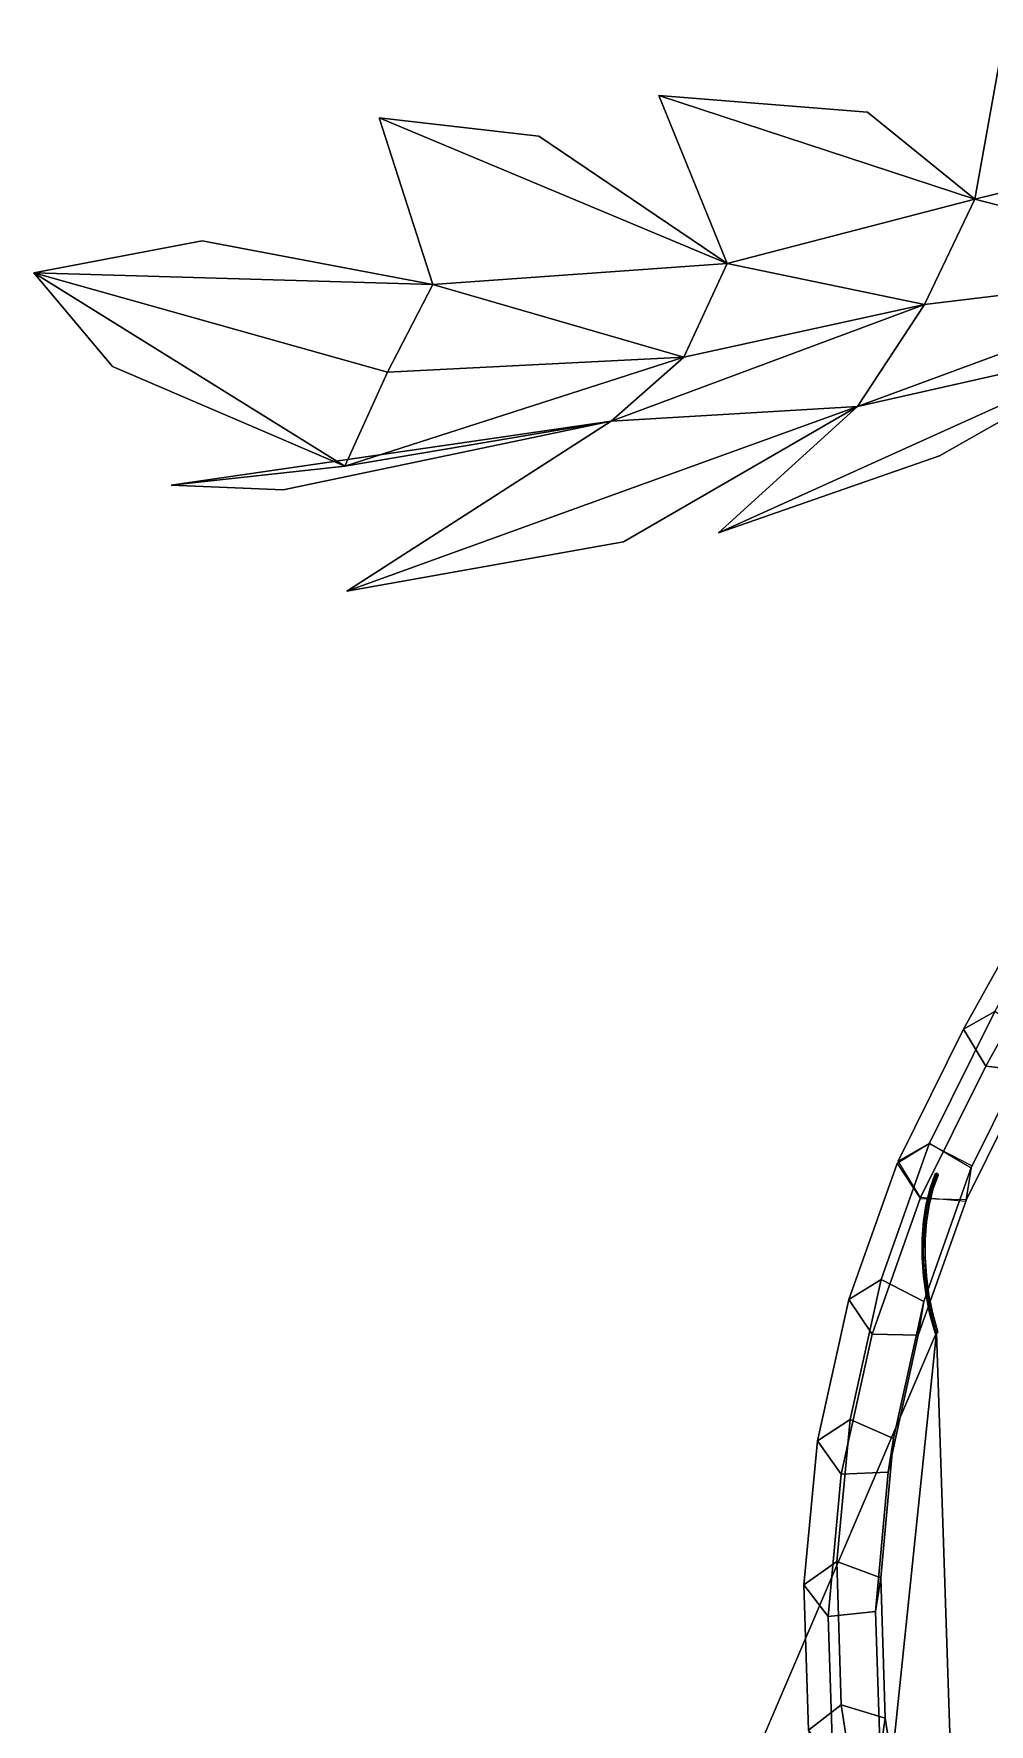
# Model space of a CAD drawing. Header units: metres. Extents: x -349 to 464, y -383 to 362.
# Drawn here: x -237.3 to -205.4, y -20.1 to 36.3 of the extents above; entities that cross this region are included whole.
import ezdxf

# ---------------------------------------------------------------- set-up
doc = ezdxf.new("R2010")
doc.units = ezdxf.units.M

msp = doc.modelspace()

# ---------------------------------------------------------------- linework, layer by layer
at = {"layer": 'Breeder_Leaf', "color": 3}
for points in [[(-205.8548, 30.8079, 238.2844), (-204.8697, 36.3344, 230.1641), (-196.0719, 33.2188, 242.6479)], [(-205.8548, 30.8079, 238.2844), (-196.0719, 33.2188, 242.6479), (-204.8697, 36.3344, 230.1641)], [(-214.1276, 28.6637, 234.9487), (-216.4101, 34.2789, 223.7816), (-205.8548, 30.8079, 238.2844)], [(-214.1276, 28.6637, 234.9487), (-205.8548, 30.8079, 238.2844), (-216.4101, 34.2789, 223.7816)], [(-216.4101, 34.2789, 223.7816), (-209.4409, 33.7182, 229.8012), (-205.8548, 30.8079, 238.2844)], [(-216.4101, 34.2789, 223.7816), (-205.8548, 30.8079, 238.2844), (-209.4409, 33.7182, 229.8012)], [(-223.9554, 27.9617, 231.6003), (-225.7527, 33.5294, 225.3691), (-214.1276, 28.6637, 234.9487)], [(-223.9554, 27.9617, 231.6003), (-214.1276, 28.6637, 234.9487), (-225.7527, 33.5294, 225.3691)], [(-225.7527, 33.5294, 225.3691), (-220.42, 32.9189, 227.5728), (-214.1276, 28.6637, 234.9487)], [(-225.7527, 33.5294, 225.3691), (-214.1276, 28.6637, 234.9487), (-220.42, 32.9189, 227.5728)], [(-197.1182, 28.5532, 248.7116), (-205.8548, 30.8079, 238.2844), (-196.0719, 33.2188, 242.6479)], [(-197.1182, 28.5532, 248.7116), (-196.0719, 33.2188, 242.6479), (-205.8548, 30.8079, 238.2844)], [(-207.5368, 27.2954, 243.8557), (-214.1276, 28.6637, 234.9487), (-205.8548, 30.8079, 238.2844)], [(-207.5368, 27.2954, 243.8557), (-205.8548, 30.8079, 238.2844), (-214.1276, 28.6637, 234.9487)], [(-197.1182, 28.5532, 248.7116), (-207.5368, 27.2954, 243.8557), (-205.8548, 30.8079, 238.2844)], [(-197.1182, 28.5532, 248.7116), (-205.8548, 30.8079, 238.2844), (-207.5368, 27.2954, 243.8557)], [(-237.2874, 28.3468, 233.3838), (-231.6693, 29.4237, 231.2818), (-223.9554, 27.9617, 231.6003)], [(-237.2874, 28.3468, 233.3838), (-223.9554, 27.9617, 231.6003), (-231.6693, 29.4237, 231.2818)], [(-226.8953, 21.8919, 240.2803), (-237.2874, 28.3468, 233.3838), (-225.4771, 25.0368, 235.9878)], [(-226.8953, 21.8919, 240.2803), (-225.4771, 25.0368, 235.9878), (-237.2874, 28.3468, 233.3838)], [(-226.8953, 21.8919, 240.2803), (-234.6628, 25.2264, 239.1568), (-237.2874, 28.3468, 233.3838)], [(-226.8953, 21.8919, 240.2803), (-237.2874, 28.3468, 233.3838), (-234.6628, 25.2264, 239.1568)], [(-225.4771, 25.0368, 235.9878), (-237.2874, 28.3468, 233.3838), (-223.9554, 27.9617, 231.6003)], [(-225.4771, 25.0368, 235.9878), (-223.9554, 27.9617, 231.6003), (-237.2874, 28.3468, 233.3838)], [(-215.5774, 25.5376, 239.8796), (-223.9554, 27.9617, 231.6003), (-214.1276, 28.6637, 234.9487)], [(-215.5774, 25.5376, 239.8796), (-214.1276, 28.6637, 234.9487), (-223.9554, 27.9617, 231.6003)], [(-207.5368, 27.2954, 243.8557), (-215.5774, 25.5376, 239.8796), (-214.1276, 28.6637, 234.9487)], [(-207.5368, 27.2954, 243.8557), (-214.1276, 28.6637, 234.9487), (-215.5774, 25.5376, 239.8796)], [(-200.4063, 26.0054, 254.6018), (-209.7759, 23.8898, 249.2894), (-197.1182, 28.5532, 248.7116)], [(-200.4063, 26.0054, 254.6018), (-197.1182, 28.5532, 248.7116), (-209.7759, 23.8898, 249.2894)], [(-209.7759, 23.8898, 249.2894), (-207.5368, 27.2954, 243.8557), (-197.1182, 28.5532, 248.7116)], [(-209.7759, 23.8898, 249.2894), (-197.1182, 28.5532, 248.7116), (-207.5368, 27.2954, 243.8557)], [(-215.5774, 25.5376, 239.8796), (-225.4771, 25.0368, 235.9878), (-223.9554, 27.9617, 231.6003)], [(-215.5774, 25.5376, 239.8796), (-223.9554, 27.9617, 231.6003), (-225.4771, 25.0368, 235.9878)], [(-209.7759, 23.8898, 249.2894), (-217.9988, 23.3981, 245.0535), (-207.5368, 27.2954, 243.8557)], [(-209.7759, 23.8898, 249.2894), (-207.5368, 27.2954, 243.8557), (-217.9988, 23.3981, 245.0535)], [(-217.9988, 23.3981, 245.0535), (-215.5774, 25.5376, 239.8796), (-207.5368, 27.2954, 243.8557)], [(-217.9988, 23.3981, 245.0535), (-207.5368, 27.2954, 243.8557), (-215.5774, 25.5376, 239.8796)], [(-200.4063, 26.0054, 254.6018), (-214.4147, 19.6644, 256.8702), (-209.7759, 23.8898, 249.2894)], [(-200.4063, 26.0054, 254.6018), (-209.7759, 23.8898, 249.2894), (-214.4147, 19.6644, 256.8702)], [(-200.4063, 26.0054, 254.6018), (-207.0381, 22.2424, 258.2272), (-214.4147, 19.6644, 256.8702)], [(-200.4063, 26.0054, 254.6018), (-214.4147, 19.6644, 256.8702), (-207.0381, 22.2424, 258.2272)], [(-217.9988, 23.3981, 245.0535), (-226.8953, 21.8919, 240.2803), (-215.5774, 25.5376, 239.8796)], [(-217.9988, 23.3981, 245.0535), (-215.5774, 25.5376, 239.8796), (-226.8953, 21.8919, 240.2803)], [(-226.8953, 21.8919, 240.2803), (-225.4771, 25.0368, 235.9878), (-215.5774, 25.5376, 239.8796)], [(-226.8953, 21.8919, 240.2803), (-215.5774, 25.5376, 239.8796), (-225.4771, 25.0368, 235.9878)], [(-209.7759, 23.8898, 249.2894), (-226.8339, 17.7157, 252.149), (-217.9988, 23.3981, 245.0535)], [(-209.7759, 23.8898, 249.2894), (-217.9988, 23.3981, 245.0535), (-226.8339, 17.7157, 252.149)], [(-209.7759, 23.8898, 249.2894), (-217.5928, 19.3668, 252.6649), (-226.8339, 17.7157, 252.149)], [(-209.7759, 23.8898, 249.2894), (-226.8339, 17.7157, 252.149), (-217.5928, 19.3668, 252.6649)], [(-217.9988, 23.3981, 245.0535), (-232.6978, 21.2577, 245.4559), (-226.8953, 21.8919, 240.2803)], [(-217.9988, 23.3981, 245.0535), (-226.8953, 21.8919, 240.2803), (-232.6978, 21.2577, 245.4559)], [(-217.9988, 23.3981, 245.0535), (-228.9592, 21.09688, 247.0336), (-232.6978, 21.2577, 245.4559)], [(-217.9988, 23.3981, 245.0535), (-232.6978, 21.2577, 245.4559), (-228.9592, 21.09688, 247.0336)], [(-212.8981, -20.4958, 226.3462), (-208.6275, -21.4113, 220.6084), (-207.1362, -7.05161, 216.9569)], [(-212.8981, -20.4958, 226.3462), (-207.1362, -7.05161, 216.9569), (-208.6275, -21.4113, 220.6084)], [(-207.1362, -7.05161, 216.9569), (-208.6275, -21.4113, 220.6084), (-206.5751, -24.1101, 213.6705)], [(-207.1362, -7.05161, 216.9569), (-206.5751, -24.1101, 213.6705), (-208.6275, -21.4113, 220.6084)]]:
    msp.add_3dface(points, dxfattribs=at)
at = {"layer": 'Breeder_Petiole', "color": 3}
for points in [[(-203.8331, 7.4023, 227.8802), (-206.2333, 3.08931, 223.2792), (-205.189, 3.6705, 222.1898), (-202.7981, 7.9669, 226.7733)], [(-203.1099, 6.1324, 228.6343), (-205.4947, 1.8449, 224.0606), (-206.2333, 3.08931, 223.2792), (-203.8331, 7.4023, 227.8802)], [(-201.6453, 5.9427, 227.9754), (-204.0117, 1.687, 223.4352), (-205.4947, 1.8449, 224.0606), (-203.1099, 6.1324, 228.6343)], [(-206.2333, 3.08931, 223.2792), (-208.422, -1.3237, 218.6676), (-207.3692, -0.7254, 217.5957), (-205.189, 3.6705, 222.1898)], [(-205.189, 3.6705, 222.1898), (-207.3692, -0.7254, 217.5957), (-205.985, -1.5509, 217.729), (-203.8239, 2.8088, 222.2857)], [(-205.4947, 1.8449, 224.0606), (-207.6693, -2.5419, 219.4762), (-208.422, -1.3237, 218.6676), (-206.2333, 3.08931, 223.2792)], [(-203.8239, 2.8088, 222.2857), (-205.985, -1.5509, 217.729), (-206.1694, -2.6672, 218.8846), (-204.0117, 1.687, 223.4352)], [(-204.0117, 1.687, 223.4352), (-206.1694, -2.6672, 218.8846), (-207.6693, -2.5419, 219.4762), (-205.4947, 1.8449, 224.0606)], [(-208.4567, -1.4066, 218.5852), (-210.0626, -5.9388, 213.9187), (-208.9866, -5.279, 212.9077), (-207.3807, -0.7468, 217.5741)], [(-207.3807, -0.7468, 217.5741), (-208.9866, -5.279, 212.9077), (-207.5634, -6.01376, 213.1315), (-205.9575, -1.4815, 217.7979)], [(-207.6787, -2.5705, 219.4479), (-209.2846, -7.1028, 214.7815), (-210.0626, -5.9388, 213.9187), (-208.4567, -1.4066, 218.5852)], [(-205.9575, -1.4815, 217.7979), (-207.5634, -6.01376, 213.1315), (-207.7465, -7.1344, 214.2829), (-206.1407, -2.6022, 218.9493)], [(-207.3517, -2.2237, 218.0813), (-207.483, -2.7507, 217.7293), (-207.4424, -2.7305, 217.6838), (-207.3103, -2.2015, 218.0368)], [(-207.3192, -2.2668, 218.1189), (-207.4488, -2.7873, 217.7713), (-207.483, -2.7507, 217.7293), (-207.3517, -2.2237, 218.0813)], [(-207.3103, -2.2015, 218.0368), (-207.4424, -2.7305, 217.6838), (-207.3841, -2.7538, 217.697), (-207.253, -2.23, 218.0463)], [(-207.253, -2.23, 218.0463), (-207.3841, -2.7538, 217.697), (-207.388, -2.7887, 217.7507), (-207.2584, -2.2702, 218.0968)], [(-207.1811, -1.7478, 218.4789), (-207.3517, -2.2237, 218.0813), (-207.3103, -2.2015, 218.0368), (-207.1394, -1.7254, 218.4341)], [(-207.1484, -1.7913, 218.5168), (-207.3192, -2.2668, 218.1189), (-207.3517, -2.2237, 218.0813), (-207.1811, -1.7478, 218.4789)], [(-207.0872, -1.7946, 218.4945), (-207.2584, -2.2702, 218.0968), (-207.3192, -2.2668, 218.1189), (-207.1484, -1.7913, 218.5168)], [(-207.1394, -1.7254, 218.4341), (-207.3103, -2.2015, 218.0368), (-207.253, -2.23, 218.0463), (-207.0817, -1.7542, 218.4437)], [(-207.0817, -1.7542, 218.4437), (-207.253, -2.23, 218.0463), (-207.2584, -2.2702, 218.0968), (-207.0872, -1.7946, 218.4945)], [(-206.1407, -2.6022, 218.9493), (-207.7465, -7.1344, 214.2829), (-209.2846, -7.1028, 214.7815), (-207.6787, -2.5705, 219.4479)], [(-207.483, -2.7507, 217.7293), (-207.5719, -3.3181, 217.431), (-207.532, -3.3, 217.3846), (-207.4424, -2.7305, 217.6838)], [(-207.4488, -2.7873, 217.7713), (-207.5366, -3.3476, 217.4766), (-207.5719, -3.3181, 217.431), (-207.483, -2.7507, 217.7293)], [(-207.388, -2.7887, 217.7507), (-207.4759, -3.3471, 217.4574), (-207.5366, -3.3476, 217.4766), (-207.4488, -2.7873, 217.7713)], [(-207.4424, -2.7305, 217.6838), (-207.532, -3.3, 217.3846), (-207.473, -3.3178, 217.4009), (-207.3841, -2.7538, 217.697)], [(-207.3841, -2.7538, 217.697), (-207.473, -3.3178, 217.4009), (-207.4759, -3.3471, 217.4574), (-207.388, -2.7887, 217.7507)], [(-207.2584, -2.2702, 218.0968), (-207.388, -2.7887, 217.7507), (-207.4488, -2.7873, 217.7713), (-207.3192, -2.2668, 218.1189)], [(-207.5719, -3.3181, 217.431), (-207.617, -3.9173, 217.1907), (-207.5777, -3.9014, 217.1438), (-207.532, -3.3, 217.3846)], [(-207.5366, -3.3476, 217.4766), (-207.5812, -3.9395, 217.2393), (-207.617, -3.9173, 217.1907), (-207.5719, -3.3181, 217.431)], [(-207.4759, -3.3471, 217.4574), (-207.5207, -3.9368, 217.2212), (-207.5812, -3.9395, 217.2393), (-207.5366, -3.3476, 217.4766)], [(-207.532, -3.3, 217.3846), (-207.5777, -3.9014, 217.1438), (-207.5185, -3.9134, 217.1625), (-207.473, -3.3178, 217.4009)], [(-207.473, -3.3178, 217.4009), (-207.5185, -3.9134, 217.1625), (-207.5207, -3.9368, 217.2212), (-207.4759, -3.3471, 217.4574)], [(-207.617, -3.9173, 217.1907), (-207.6177, -4.5392, 217.0122), (-207.5788, -4.5257, 216.9648), (-207.5777, -3.9014, 217.1438)], [(-207.5812, -3.9395, 217.2393), (-207.5819, -4.5539, 217.0629), (-207.6177, -4.5392, 217.0122), (-207.617, -3.9173, 217.1907)], [(-207.5207, -3.9368, 217.2212), (-207.5218, -4.549, 217.0457), (-207.5819, -4.5539, 217.0629), (-207.5812, -3.9395, 217.2393)], [(-207.5777, -3.9014, 217.1438), (-207.5788, -4.5257, 216.9648), (-207.5199, -4.5317, 216.9854), (-207.5185, -3.9134, 217.1625)], [(-207.5185, -3.9134, 217.1625), (-207.5199, -4.5317, 216.9854), (-207.5218, -4.549, 217.0457), (-207.5207, -3.9368, 217.2212)], [(-207.6177, -4.5392, 217.0122), (-207.574, -5.1746, 216.8979), (-207.5353, -5.1635, 216.8504), (-207.5788, -4.5257, 216.9648)], [(-207.5819, -4.5539, 217.0629), (-207.5387, -5.1816, 216.9501), (-207.574, -5.1746, 216.8979), (-207.6177, -4.5392, 217.0122)], [(-207.5218, -4.549, 217.0457), (-207.4791, -5.1745, 216.9335), (-207.5387, -5.1816, 216.9501), (-207.5819, -4.5539, 217.0629)], [(-207.5788, -4.5257, 216.9648), (-207.5353, -5.1635, 216.8504), (-207.477, -5.1634, 216.8723), (-207.5199, -4.5317, 216.9854)], [(-207.5199, -4.5317, 216.9854), (-207.477, -5.1634, 216.8723), (-207.4791, -5.1745, 216.9335), (-207.5218, -4.549, 217.0457)], [(-210.0626, -5.9388, 213.9187), (-211.1134, -10.6703, 209.1176), (-210.0219, -9.9474, 208.1682), (-208.9866, -5.279, 212.9077)], [(-208.9866, -5.279, 212.9077), (-210.0219, -9.9474, 208.1682), (-208.5712, -10.5885, 208.4838), (-207.5634, -6.01376, 213.1315)], [(-207.574, -5.1746, 216.8979), (-207.4865, -5.8139, 216.8498), (-207.4479, -5.8051, 216.8024), (-207.5353, -5.1635, 216.8504)], [(-207.5387, -5.1816, 216.9501), (-207.4523, -5.8132, 216.9025), (-207.4865, -5.8139, 216.8498), (-207.574, -5.1746, 216.8979)], [(-207.4791, -5.1745, 216.9335), (-207.3934, -5.804, 216.8864), (-207.4523, -5.8132, 216.9025), (-207.5387, -5.1816, 216.9501)], [(-207.5353, -5.1635, 216.8504), (-207.4479, -5.8051, 216.8024), (-207.3907, -5.799, 216.8249), (-207.477, -5.1634, 216.8723)], [(-207.477, -5.1634, 216.8723), (-207.3907, -5.799, 216.8249), (-207.3934, -5.804, 216.8864), (-207.4791, -5.1745, 216.9335)], [(-209.2846, -7.1028, 214.7815), (-210.3171, -11.7783, 210.0355), (-211.1134, -10.6703, 209.1176), (-210.0626, -5.9388, 213.9187)], [(-207.5634, -6.01376, 213.1315), (-208.5712, -10.5885, 208.4838), (-208.7525, -11.7135, 209.6313), (-207.7465, -7.1344, 214.2829)], [(-207.4865, -5.8139, 216.8498), (-207.3565, -6.4475, 216.8685), (-207.3178, -6.4409, 216.8214), (-207.4479, -5.8051, 216.8024)], [(-207.4523, -5.8132, 216.9025), (-207.3239, -6.4392, 216.9209), (-207.3565, -6.4475, 216.8685), (-207.4865, -5.8139, 216.8498)], [(-207.3934, -5.804, 216.8864), (-207.2658, -6.4278, 216.905), (-207.3239, -6.4392, 216.9209), (-207.4523, -5.8132, 216.9025)], [(-207.4479, -5.8051, 216.8024), (-207.3178, -6.4409, 216.8214), (-207.2621, -6.4289, 216.8438), (-207.3907, -5.799, 216.8249)], [(-207.3907, -5.799, 216.8249), (-207.2621, -6.4289, 216.8438), (-207.2658, -6.4278, 216.905), (-207.3934, -5.804, 216.8864)], [(-207.3239, -6.4392, 216.9209), (-207.1556, -7.05023, 217.0054), (-207.1864, -7.06588, 216.9536), (-207.3565, -6.4475, 216.8685)], [(-207.3565, -6.4475, 216.8685), (-207.1864, -7.06588, 216.9536), (-207.1472, -7.06157, 216.9067), (-207.3178, -6.4409, 216.8214)], [(-207.2658, -6.4278, 216.905), (-207.098, -7.03662, 216.9893), (-207.1556, -7.05023, 217.0054), (-207.3239, -6.4392, 216.9209)], [(-207.3178, -6.4409, 216.8214), (-207.1472, -7.06157, 216.9067), (-207.0929, -7.04359, 216.9286), (-207.2621, -6.4289, 216.8438)], [(-207.2621, -6.4289, 216.8438), (-207.0929, -7.04359, 216.9286), (-207.098, -7.03662, 216.9893), (-207.2658, -6.4278, 216.905)], [(-207.7465, -7.1344, 214.2829), (-208.7525, -11.7135, 209.6313), (-210.3171, -11.7783, 210.0355), (-209.2846, -7.1028, 214.7815)], [(-211.1134, -10.6703, 209.1176), (-211.5663, -15.4803, 204.3009), (-210.4671, -14.6933, 203.4134), (-210.0219, -9.9474, 208.1682)], [(-210.0219, -9.9474, 208.1682), (-210.4671, -14.6933, 203.4134), (-209.0005, -15.2388, 203.8217), (-208.5712, -10.5885, 208.4838)], [(-210.3171, -11.7783, 210.0355), (-210.7585, -16.531, 205.2745), (-211.5663, -15.4803, 204.3009), (-211.1134, -10.6703, 209.1176)], [(-208.5712, -10.5885, 208.4838), (-209.0005, -15.2388, 203.8217), (-209.1795, -16.3681, 204.9653), (-208.7525, -11.7135, 209.6313)], [(-208.7525, -11.7135, 209.6313), (-209.1795, -16.3681, 204.9653), (-210.7585, -16.531, 205.2745), (-210.3171, -11.7783, 210.0355)], [(-211.5663, -15.4803, 204.3009), (-211.4175, -20.3306, 199.5055), (-210.3185, -19.4787, 198.6798), (-210.4671, -14.6933, 203.4134)], [(-210.4671, -14.6933, 203.4134), (-210.3185, -19.4787, 198.6798), (-208.8478, -19.9274, 199.1807), (-209.0005, -15.2388, 203.8217)], [(-209.0005, -15.2388, 203.8217), (-208.8478, -19.9274, 199.1807), (-209.0241, -21.06084, 200.3207), (-209.1795, -16.3681, 204.9653)], [(-210.7585, -16.531, 205.2745), (-210.6054, -21.3231, 200.535), (-211.4175, -20.3306, 199.5055), (-211.5663, -15.4803, 204.3009)], [(-209.1795, -16.3681, 204.9653), (-209.0241, -21.06084, 200.3207), (-210.6054, -21.3231, 200.535), (-210.7585, -16.531, 205.2745)], [(-211.4175, -20.3306, 199.5055), (-210.6681, -25.1824, 194.7683), (-209.5773, -24.2655, 194.0037), (-210.3185, -19.4787, 198.6798)], [(-210.3185, -19.4787, 198.6798), (-209.5773, -24.2655, 194.0037), (-208.1143, -24.6169, 194.5965), (-208.8478, -19.9274, 199.1807)], [(-208.8478, -19.9274, 199.1807), (-208.1143, -24.6169, 194.5965), (-208.2873, -25.7543, 195.7331), (-209.0241, -21.06084, 200.3207)]]:
    msp.add_3dface(points, dxfattribs=at)

doc.saveas('drawing.dxf')
